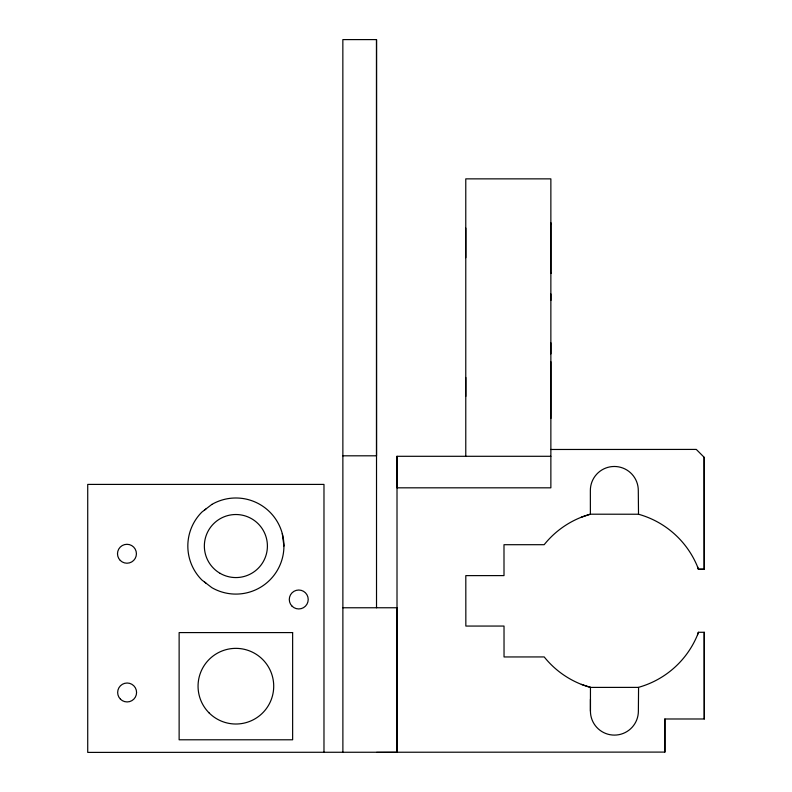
<?xml version="1.0" encoding="UTF-8"?>
<svg xmlns="http://www.w3.org/2000/svg" width="792" height="792" viewBox="0 0 792 792"><rect width="100%" height="100%" fill="white"/><g stroke="black" fill="none" stroke-linecap="round" stroke-linejoin="round"><path stroke-width="1.19" d="M376.517 607.771L376.517 39.6L342.847 39.6L342.887 752.4M342.877 607.771L397.01 607.761L397.01 752.341L397.01 456.301L550.866 456.291M465.775 396.396L465.775 377.477M465.775 257.677L465.775 228.066M550.866 418.483L550.866 361.716M550.866 353.895L550.866 342.817M550.866 300.475L550.866 293.941M323.978 752.4L323.978 484.407L87.724 484.407L87.724 752.4L664.864 752.093L664.864 718.987L704.276 718.987L704.236 632.283L698.376 632.293L697.504 634.887A89.862 89.862 0 0 1 638.57 687.327L638.372 711.137A23.958 23.958 0 0 1 614.414 735.105A23.958 23.958 0 0 1 590.436 711.147L590.456 687.347L581.328 684.357M704.167 457.301L704.217 569.23L704.167 457.301L696.287 449.42L550.866 449.48M704.217 569.23L698.356 569.23L697.475 566.636A89.862 89.862 0 0 0 638.51 514.236L590.367 514.196A89.862 89.862 0 0 0 544.173 544.698L503.989 544.708L504.009 575.606L465.805 575.626L465.844 626.066L504.019 626.056L504.039 656.954L544.213 656.934A89.862 89.862 0 0 0 590.436 687.407L590.456 687.347M697.504 634.887L698.376 632.283M204.455 510.107L205.851 509.038M581.269 517.245L590.377 514.196L590.357 490.446A23.958 23.958 0 0 1 614.315 466.478A23.958 23.958 0 0 1 638.293 490.426L638.51 514.236M704.236 632.283L704.276 718.987M376.517 752.4L397.01 752.341M342.857 455.816L376.527 455.806L376.517 39.6M704.167 569.23L698.356 569.23L697.485 566.636M590.426 687.407L638.352 687.387M396.98 456.291L396.98 487.822L550.866 487.822L550.866 178.863L465.775 178.863L465.775 456.291M204.455 581.971L205.841 583.041M282.298 533.61L283.932 546.044M590.436 699.277L590.436 711.147M664.864 718.987L664.864 752.093M550.866 223.859L550.866 222.998L550.866 273.438L550.866 272.587M292.634 632.59L292.634 739.787L179.131 739.787L179.131 632.59L292.634 632.59M211.85 504.425L201.901 512.068A48.055 48.055 0 0 0 201.901 580.021L211.85 587.654A48.055 48.055 0 0 0 272.686 576.932A48.055 48.055 0 0 0 272.686 515.156A48.055 48.055 0 0 0 211.85 504.425M292.06 606.177A9.455 9.455 0 0 0 307.89 601.93A9.455 9.455 0 0 0 296.297 590.347A9.455 9.455 0 0 0 292.06 606.177M120.434 699.168A9.455 9.455 0 0 0 136.254 694.921A9.455 9.455 0 0 0 124.671 683.338A9.455 9.455 0 0 0 120.434 699.168M120.275 560.449A9.455 9.455 0 0 0 136.095 556.212A9.455 9.455 0 0 0 124.512 544.619A9.455 9.455 0 0 0 120.275 560.449M209.128 712.939A37.838 37.838 0 0 0 272.428 695.98A37.838 37.838 0 0 0 226.086 649.648A37.838 37.838 0 0 0 209.128 712.939M220.117 573.349A31.532 31.532 0 0 0 267.409 546.044A31.532 31.532 0 0 0 220.117 518.74A31.532 31.532 0 0 0 220.117 573.349"/></g></svg>
